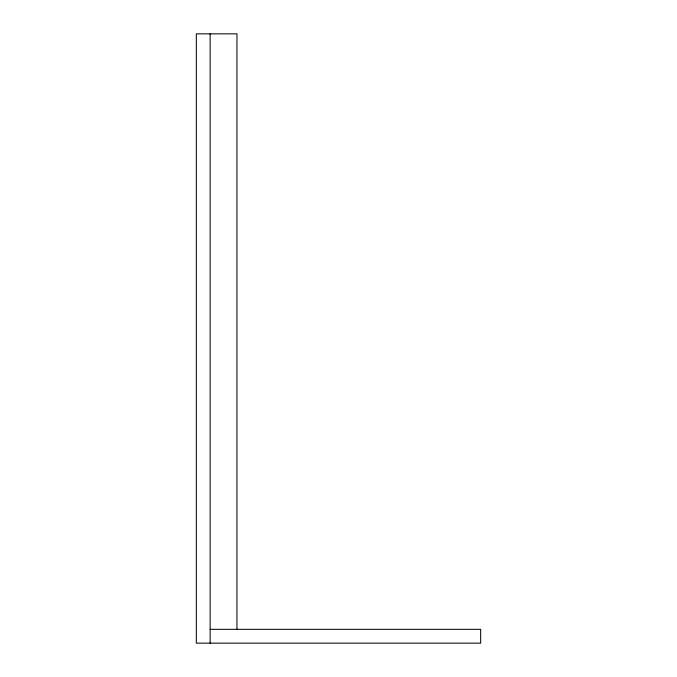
<?xml version="1.0" encoding="UTF-8"?>
<svg xmlns="http://www.w3.org/2000/svg" width="677" height="677" viewBox="0 0 677 677"><rect width="100%" height="100%" fill="white"/><g stroke="black" fill="none" stroke-linecap="round" stroke-linejoin="round"><path stroke-width="1.02" d="M210.141 629.339L480.67 629.339L480.67 643.15L196.33 643.15L196.33 33.85L236.95 33.85L236.95 629.339M210.141 33.85L210.141 643.15"/></g></svg>
